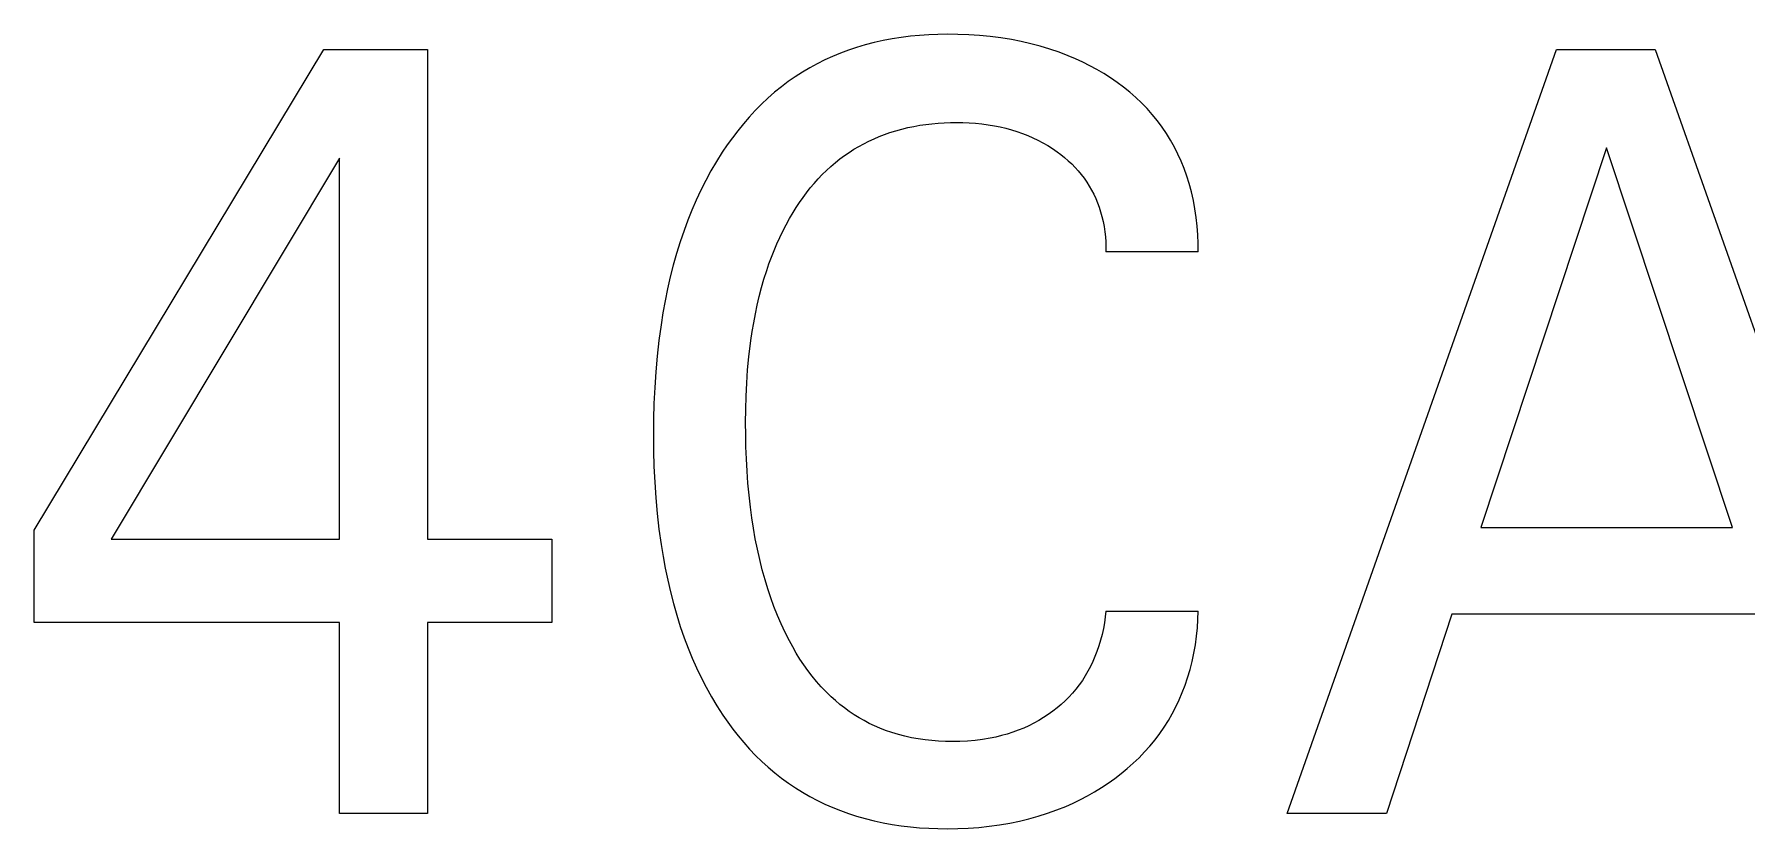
# Model space of a CAD drawing. Extents: x 10 to 622, y -523 to 292.
# Drawn here: x 285.536 to 286.308, y 101.965 to 102.323 of the extents above; entities that cross this region are included whole.
import ezdxf

# ---------------------------------------------------------------- set-up
doc = ezdxf.new("R2010")
doc.units = 0
doc.header["$LTSCALE"] = 5
doc.header["$MEASUREMENT"] = 0
doc.layers.get('0').update_dxf_attribs({"linetype": 'CONTINUOUS'})

msp = doc.modelspace()

# ---------------------------------------------------------------- linework, layer by layer
at = {"color": 7, "linetype": 'Continuous'}
for p, q in [((285.91486, 102.31894), (285.91085, 102.31791)), ((285.91891, 102.31984), (285.91486, 102.31894)), ((285.92298, 102.3206), (285.91891, 102.31984)), ((285.92708, 102.32123), (285.92298, 102.3206)), ((285.9312, 102.32173), (285.92708, 102.32123)), ((285.93534, 102.32212), (285.9312, 102.32173)), ((285.93948, 102.3224), (285.93534, 102.32212)), ((285.94363, 102.32257), (285.93948, 102.3224)), ((285.94778, 102.32264), (285.94363, 102.32257)), ((285.95265, 102.32259), (285.94778, 102.32264)), ((285.95751, 102.32241), (285.95265, 102.32259)), ((285.96236, 102.32209), (285.95751, 102.32241)), ((285.96719, 102.32162), (285.96236, 102.32209)), ((285.97201, 102.321), (285.96719, 102.32162)), ((285.97681, 102.32022), (285.97201, 102.321)), ((285.98115, 102.31938), (285.97681, 102.32022)), ((285.98547, 102.31839), (285.98115, 102.31938)), ((285.53636, 102.09918), (285.66686, 102.31581)), ((285.66686, 102.31581), (285.71365, 102.31581)), ((285.71365, 102.31581), (285.71365, 102.09527)), ((285.89262, 102.31108), (285.88919, 102.30936)), ((285.89611, 102.31268), (285.89262, 102.31108)), ((285.89965, 102.31416), (285.89611, 102.31268)), ((285.90324, 102.31551), (285.89965, 102.31416)), ((285.90687, 102.31673), (285.90324, 102.31551)), ((285.91085, 102.31791), (285.90687, 102.31673)), ((285.98976, 102.31727), (285.98547, 102.31839)), ((285.994, 102.31599), (285.98976, 102.31727)), ((285.99819, 102.31457), (285.994, 102.31599)), ((286.00233, 102.31299), (285.99819, 102.31457)), ((286.00564, 102.31159), (286.00233, 102.31299)), ((286.0089, 102.31008), (286.00564, 102.31159)), ((286.10094, 101.97159), (286.22241, 102.31581)), ((286.22241, 102.31581), (286.26689, 102.31581)), ((286.26689, 102.31581), (286.38836, 101.97159)), ((285.8793, 102.30349), (285.87616, 102.3013)), ((285.88253, 102.30557), (285.8793, 102.30349)), ((285.88582, 102.30752), (285.88253, 102.30557)), ((285.88919, 102.30936), (285.88582, 102.30752)), ((286.01211, 102.30847), (286.0089, 102.31008)), ((286.01527, 102.30674), (286.01211, 102.30847)), ((286.01837, 102.30491), (286.01527, 102.30674)), ((286.0214, 102.30297), (286.01837, 102.30491)), ((285.87, 102.29648), (285.867, 102.29385)), ((285.87309, 102.299), (285.87, 102.29648)), ((285.87616, 102.3013), (285.87309, 102.299)), ((286.02436, 102.30093), (286.0214, 102.30297)), ((286.02723, 102.29878), (286.02436, 102.30093)), ((286.03003, 102.29653), (286.02723, 102.29878)), ((286.03273, 102.29417), (286.03003, 102.29653)), ((285.86129, 102.28827), (285.85858, 102.28533)), ((285.86409, 102.29111), (285.86129, 102.28827)), ((285.867, 102.29385), (285.86409, 102.29111)), ((286.03534, 102.2917), (286.03273, 102.29417)), ((286.03784, 102.28914), (286.03534, 102.2917)), ((286.04023, 102.28647), (286.03784, 102.28914)), ((285.85596, 102.28231), (285.85344, 102.2792)), ((285.85858, 102.28533), (285.85596, 102.28231)), ((285.92729, 102.27994), (285.92998, 102.28059)), ((285.92998, 102.28059), (285.93269, 102.28115)), ((285.93269, 102.28115), (285.93542, 102.28162)), ((285.93542, 102.28162), (285.93816, 102.28202)), ((285.93816, 102.28202), (285.94091, 102.28234)), ((285.94091, 102.28234), (285.94367, 102.28258)), ((285.94367, 102.28258), (285.94644, 102.28275)), ((285.94644, 102.28275), (285.94921, 102.28284)), ((285.94921, 102.28284), (285.95198, 102.28287)), ((285.95198, 102.28287), (285.95484, 102.28283)), ((285.95484, 102.28283), (285.9577, 102.28272)), ((285.9577, 102.28272), (285.96055, 102.28252)), ((285.96055, 102.28252), (285.96339, 102.28224)), ((285.96339, 102.28224), (285.96622, 102.28187)), ((285.96622, 102.28187), (285.96904, 102.28141)), ((285.96904, 102.28141), (285.97162, 102.2809)), ((285.97162, 102.2809), (285.97418, 102.2803)), ((285.97418, 102.2803), (285.97671, 102.27962)), ((286.0425, 102.2837), (286.04023, 102.28647)), ((286.04464, 102.28084), (286.0425, 102.2837)), ((286.04662, 102.27792), (286.04464, 102.28084)), ((285.84869, 102.27277), (285.84645, 102.26946)), ((285.85102, 102.27602), (285.84869, 102.27277)), ((285.85344, 102.2792), (285.85102, 102.27602)), ((285.90796, 102.27212), (285.91021, 102.27335)), ((285.91021, 102.27335), (285.9125, 102.27451)), ((285.9125, 102.27451), (285.91482, 102.27559)), ((285.91482, 102.27559), (285.91718, 102.2766)), ((285.91718, 102.2766), (285.91956, 102.27752)), ((285.91956, 102.27752), (285.92198, 102.27837)), ((285.92198, 102.27837), (285.92462, 102.2792)), ((285.92462, 102.2792), (285.92729, 102.27994)), ((285.97671, 102.27962), (285.97922, 102.27884)), ((285.97922, 102.27884), (285.9817, 102.27798)), ((285.9817, 102.27798), (285.98415, 102.27702)), ((285.98415, 102.27702), (285.98645, 102.27601)), ((285.98645, 102.27601), (285.98871, 102.27492)), ((285.98871, 102.27492), (285.99093, 102.27374)), ((285.99093, 102.27374), (285.9931, 102.27248)), ((285.9931, 102.27248), (285.99522, 102.27113)), ((286.04847, 102.2749), (286.04662, 102.27792)), ((286.05018, 102.27181), (286.04847, 102.2749)), ((285.67399, 102.26677), (285.57098, 102.09527)), ((285.67399, 102.09527), (285.67399, 102.26677)), ((285.84382, 102.2653), (285.84134, 102.26106)), ((285.84645, 102.26946), (285.84382, 102.2653)), ((285.89538, 102.26313), (285.89743, 102.26487)), ((285.89743, 102.26487), (285.89943, 102.26646)), ((285.89943, 102.26646), (285.90149, 102.26798)), ((285.90149, 102.26798), (285.9036, 102.26943)), ((285.9036, 102.26943), (285.90576, 102.27081)), ((285.90576, 102.27081), (285.90796, 102.27212)), ((285.99522, 102.27113), (285.9973, 102.2697)), ((285.9973, 102.2697), (285.99902, 102.26841)), ((285.99902, 102.26841), (286.0007, 102.26707)), ((286.0007, 102.26707), (286.00233, 102.26566)), ((286.00233, 102.26566), (286.0039, 102.2642)), ((286.05177, 102.26865), (286.05018, 102.27181)), ((286.05322, 102.26541), (286.05177, 102.26865)), ((286.05455, 102.26212), (286.05322, 102.26541)), ((286.24486, 102.27141), (286.18821, 102.1004)), ((286.30172, 102.1004), (286.24486, 102.27141)), ((285.84134, 102.26106), (285.83899, 102.25675)), ((285.88783, 102.25546), (285.88962, 102.25747)), ((285.88962, 102.25747), (285.89148, 102.25942)), ((285.89148, 102.25942), (285.8934, 102.26131)), ((285.8934, 102.26131), (285.89538, 102.26313)), ((286.0039, 102.2642), (286.00542, 102.26268)), ((286.00542, 102.26268), (286.00686, 102.26109)), ((286.00686, 102.26109), (286.00824, 102.25945)), ((286.00824, 102.25945), (286.00953, 102.25775)), ((286.00953, 102.25775), (286.01072, 102.25602)), ((286.05574, 102.25878), (286.05455, 102.26212)), ((286.05681, 102.25539), (286.05574, 102.25878)), ((285.83677, 102.25237), (285.83469, 102.24793)), ((285.83899, 102.25675), (285.83677, 102.25237)), ((285.88281, 102.24912), (285.88442, 102.25128)), ((285.88442, 102.25128), (285.8861, 102.2534)), ((285.8861, 102.2534), (285.88783, 102.25546)), ((286.01072, 102.25602), (286.01184, 102.25424)), ((286.01184, 102.25424), (286.01287, 102.25242)), ((286.01287, 102.25242), (286.01383, 102.25055)), ((286.01383, 102.25055), (286.0147, 102.24864)), ((286.05784, 102.25161), (286.05681, 102.25539)), ((286.05872, 102.24779), (286.05784, 102.25161)), ((285.83274, 102.24342), (285.83091, 102.23887)), ((285.83469, 102.24793), (285.83274, 102.24342)), ((285.87671, 102.23962), (285.87834, 102.24238)), ((285.87834, 102.24238), (285.87977, 102.24466)), ((285.87977, 102.24466), (285.88126, 102.24691)), ((285.88126, 102.24691), (285.88281, 102.24912)), ((286.0147, 102.24864), (286.01551, 102.24669)), ((286.01551, 102.24669), (286.01623, 102.24471)), ((286.01623, 102.24471), (286.01688, 102.2427)), ((286.01688, 102.2427), (286.0175, 102.24048)), ((286.05945, 102.24394), (286.05872, 102.24779)), ((286.06002, 102.24007), (286.05945, 102.24394)), ((285.8292, 102.23427), (285.82744, 102.22909)), ((285.83091, 102.23887), (285.8292, 102.23427)), ((285.87231, 102.2311), (285.8737, 102.23398)), ((285.8737, 102.23398), (285.87517, 102.23682)), ((285.87517, 102.23682), (285.87671, 102.23962)), ((286.0175, 102.24048), (286.01803, 102.23823)), ((286.01803, 102.23823), (286.01847, 102.23597)), ((286.01847, 102.23597), (286.01882, 102.23369)), ((286.06045, 102.23619), (286.06002, 102.24007)), ((286.06074, 102.2323), (286.06045, 102.23619)), ((285.82744, 102.22909), (285.82582, 102.22387)), ((285.86976, 102.22524), (285.871, 102.22818)), ((285.871, 102.22818), (285.87231, 102.2311)), ((286.01882, 102.23369), (286.01908, 102.23141)), ((286.01908, 102.23141), (286.01925, 102.22912)), ((286.01925, 102.22912), (286.01933, 102.22684)), ((286.01933, 102.22684), (286.01932, 102.22457)), ((286.06087, 102.22843), (286.06074, 102.2323)), ((286.06087, 102.22457), (286.06087, 102.22843)), ((285.82434, 102.21861), (285.823, 102.2133)), ((285.82582, 102.22387), (285.82434, 102.21861)), ((285.86645, 102.21625), (285.86748, 102.21927)), ((285.86748, 102.21927), (285.86859, 102.22227)), ((285.86859, 102.22227), (285.86976, 102.22524)), ((286.06087, 102.22457), (286.01932, 102.22457)), ((285.823, 102.2133), (285.82178, 102.20797)), ((285.86412, 102.20849), (285.86523, 102.21239)), ((285.86523, 102.21239), (285.86645, 102.21625)), ((285.82178, 102.20797), (285.82069, 102.20261)), ((285.86217, 102.20064), (285.8631, 102.20458)), ((285.8631, 102.20458), (285.86412, 102.20849)), ((285.81971, 102.19722), (285.81885, 102.19182)), ((285.82069, 102.20261), (285.81971, 102.19722)), ((285.86058, 102.19269), (285.86133, 102.19667)), ((285.86133, 102.19667), (285.86217, 102.20064)), ((285.81885, 102.19182), (285.81788, 102.18476)), ((285.85932, 102.18469), (285.85991, 102.1887)), ((285.85991, 102.1887), (285.86058, 102.19269)), ((285.81788, 102.18476), (285.81709, 102.17768)), ((285.85842, 102.17733), (285.85932, 102.18469)), ((285.81709, 102.17768), (285.81645, 102.17059)), ((285.85787, 102.17143), (285.85842, 102.17733)), ((285.81645, 102.17059), (285.81598, 102.16348)), ((285.85717, 102.15959), (285.85746, 102.16551)), ((285.85746, 102.16551), (285.85787, 102.17143)), ((285.81598, 102.16348), (285.81565, 102.15636)), ((285.857, 102.15366), (285.85717, 102.15959)), ((285.81546, 102.14924), (285.8154, 102.14211)), ((285.81565, 102.15636), (285.81546, 102.14924)), ((285.85694, 102.14772), (285.857, 102.15366)), ((285.8154, 102.14211), (285.81546, 102.13503)), ((285.85697, 102.14226), (285.85694, 102.14772)), ((285.85709, 102.1368), (285.85697, 102.14226)), ((285.81546, 102.13503), (285.81565, 102.12796)), ((285.8573, 102.13134), (285.85709, 102.1368)), ((285.81565, 102.12796), (285.81599, 102.12089)), ((285.8576, 102.12589), (285.8573, 102.13134)), ((285.85801, 102.12045), (285.8576, 102.12589)), ((285.81599, 102.12089), (285.81646, 102.11383)), ((285.85851, 102.11501), (285.85801, 102.12045)), ((285.81646, 102.11383), (285.8171, 102.10679)), ((285.85913, 102.10958), (285.85851, 102.11501)), ((285.8171, 102.10679), (285.8179, 102.09976)), ((285.85976, 102.10485), (285.85913, 102.10958)), ((285.86049, 102.10012), (285.85976, 102.10485)), ((285.53636, 102.0577), (285.53636, 102.09918)), ((285.57098, 102.09527), (285.67399, 102.09527)), ((285.71365, 102.09527), (285.76966, 102.09527)), ((285.76966, 102.09527), (285.76966, 102.0577)), ((285.8179, 102.09976), (285.81887, 102.09275)), ((285.86131, 102.09541), (285.86049, 102.10012)), ((285.86224, 102.09072), (285.86131, 102.09541)), ((286.18821, 102.1004), (286.30172, 102.1004)), ((285.81887, 102.09275), (285.81974, 102.0874)), ((285.81974, 102.0874), (285.82073, 102.08207)), ((285.86328, 102.08605), (285.86224, 102.09072)), ((285.82073, 102.08207), (285.82183, 102.07675)), ((285.86443, 102.08142), (285.86328, 102.08605)), ((285.8657, 102.07681), (285.86443, 102.08142)), ((285.82183, 102.07675), (285.82305, 102.07147)), ((285.86694, 102.07278), (285.8657, 102.07681)), ((285.86827, 102.06877), (285.86694, 102.07278)), ((285.82305, 102.07147), (285.82441, 102.06622)), ((285.82441, 102.06622), (285.82589, 102.06101)), ((285.86972, 102.06481), (285.86827, 102.06877)), ((285.87127, 102.06088), (285.86972, 102.06481)), ((285.67399, 102.0577), (285.53636, 102.0577)), ((285.67399, 101.97159), (285.67399, 102.0577)), ((285.71365, 102.0577), (285.71365, 101.97159)), ((285.76966, 102.0577), (285.71365, 102.0577)), ((285.82589, 102.06101), (285.82752, 102.05584)), ((285.87295, 102.05701), (285.87127, 102.06088)), ((285.87474, 102.05318), (285.87295, 102.05701)), ((286.01864, 102.05755), (286.01816, 102.05492)), ((286.01903, 102.06019), (286.01864, 102.05755)), ((286.01932, 102.06283), (286.01903, 102.06019)), ((286.01932, 102.06283), (286.06087, 102.06283)), ((286.06053, 102.05524), (286.06077, 102.05904)), ((286.06077, 102.05904), (286.06087, 102.06283)), ((286.17521, 102.06136), (286.14583, 101.97159)), ((286.31451, 102.06136), (286.17521, 102.06136)), ((285.82752, 102.05584), (285.82929, 102.05071)), ((285.82929, 102.05071), (285.83101, 102.04616)), ((285.87666, 102.04941), (285.87474, 102.05318)), ((285.87818, 102.04664), (285.87666, 102.04941)), ((286.01691, 102.0497), (286.01614, 102.04713)), ((286.01758, 102.0523), (286.01691, 102.0497)), ((286.01816, 102.05492), (286.01758, 102.0523)), ((286.05964, 102.04767), (286.06016, 102.05145)), ((286.06016, 102.05145), (286.06053, 102.05524)), ((285.83101, 102.04616), (285.83284, 102.04166)), ((285.83284, 102.04166), (285.83481, 102.03721)), ((285.87977, 102.0439), (285.87818, 102.04664)), ((285.88144, 102.04121), (285.87977, 102.0439)), ((285.88318, 102.03858), (285.88144, 102.04121)), ((286.01439, 102.0423), (286.01343, 102.04005)), ((286.01527, 102.04458), (286.01439, 102.0423)), ((286.01614, 102.04713), (286.01527, 102.04458)), ((286.05817, 102.04015), (286.05898, 102.0439)), ((286.05898, 102.0439), (286.05964, 102.04767)), ((285.83481, 102.03721), (285.83691, 102.03282)), ((285.88501, 102.036), (285.88318, 102.03858)), ((285.88692, 102.03349), (285.88501, 102.036)), ((285.88892, 102.03104), (285.88692, 102.03349)), ((286.01001, 102.03358), (286.0087, 102.03153)), ((286.01124, 102.03569), (286.01001, 102.03358)), ((286.01238, 102.03785), (286.01124, 102.03569)), ((286.01343, 102.04005), (286.01238, 102.03785)), ((286.05613, 102.03277), (286.05722, 102.03644)), ((286.05722, 102.03644), (286.05817, 102.04015)), ((285.83691, 102.03282), (285.83913, 102.0285)), ((285.83913, 102.0285), (285.8415, 102.02424)), ((285.89101, 102.02868), (285.88892, 102.03104)), ((285.89318, 102.02639), (285.89101, 102.02868)), ((285.89545, 102.0242), (285.89318, 102.02639)), ((286.00427, 102.02581), (286.00263, 102.02405)), ((286.00582, 102.02764), (286.00427, 102.02581)), ((286.0073, 102.02954), (286.00582, 102.02764)), ((286.0087, 102.03153), (286.0073, 102.02954)), ((286.05236, 102.02287), (286.05374, 102.02612)), ((286.05374, 102.02612), (286.055, 102.02942)), ((286.055, 102.02942), (286.05613, 102.03277)), ((285.8415, 102.02424), (285.84401, 102.02007)), ((285.84401, 102.02007), (285.84666, 102.01599)), ((285.89741, 102.02245), (285.89545, 102.0242)), ((285.89943, 102.02076), (285.89741, 102.02245)), ((285.90151, 102.01915), (285.89943, 102.02076)), ((285.90365, 102.01761), (285.90151, 102.01915)), ((285.99541, 102.01769), (285.99335, 102.01621)), ((285.99731, 102.01917), (285.99541, 102.01769)), ((285.99915, 102.02073), (285.99731, 102.01917)), ((286.00092, 102.02235), (285.99915, 102.02073)), ((286.00263, 102.02405), (286.00092, 102.02235)), ((286.04924, 102.01656), (286.05086, 102.01968)), ((286.05086, 102.01968), (286.05236, 102.02287)), ((285.84666, 102.01599), (285.84889, 102.01278)), ((285.84889, 102.01278), (285.85122, 102.00963)), ((285.90584, 102.01614), (285.90365, 102.01761)), ((285.90808, 102.01476), (285.90584, 102.01614)), ((285.91036, 102.01345), (285.90808, 102.01476)), ((285.9127, 102.01223), (285.91036, 102.01345)), ((285.91507, 102.01109), (285.9127, 102.01223)), ((285.91748, 102.01004), (285.91507, 102.01109)), ((285.91993, 102.00908), (285.91748, 102.01004)), ((285.98226, 102.01011), (285.97982, 102.00911)), ((285.98457, 102.01115), (285.98226, 102.01011)), ((285.98683, 102.01229), (285.98457, 102.01115)), ((285.98906, 102.01351), (285.98683, 102.01229)), ((285.99123, 102.01482), (285.98906, 102.01351)), ((285.99335, 102.01621), (285.99123, 102.01482)), ((286.04361, 102.00764), (286.04561, 102.01053)), ((286.04561, 102.01053), (286.04749, 102.01351)), ((286.04749, 102.01351), (286.04924, 102.01656)), ((285.85122, 102.00963), (285.85364, 102.00656)), ((285.85364, 102.00656), (285.85615, 102.00356)), ((285.85615, 102.00356), (285.85876, 102.00065)), ((285.92283, 102.00807), (285.91993, 102.00908)), ((285.92577, 102.00718), (285.92283, 102.00807)), ((285.92874, 102.00641), (285.92577, 102.00718)), ((285.93174, 102.00576), (285.92874, 102.00641)), ((285.93477, 102.00522), (285.93174, 102.00576)), ((285.93781, 102.00478), (285.93477, 102.00522)), ((285.94087, 102.00445), (285.93781, 102.00478)), ((285.94394, 102.00422), (285.94087, 102.00445)), ((285.94702, 102.00408), (285.94394, 102.00422)), ((285.95009, 102.00403), (285.94702, 102.00408)), ((285.95353, 102.00409), (285.95009, 102.00403)), ((285.95696, 102.00426), (285.95353, 102.00409)), ((285.96037, 102.00456), (285.95696, 102.00426)), ((285.96377, 102.00498), (285.96037, 102.00456)), ((285.96715, 102.00555), (285.96377, 102.00498)), ((285.96973, 102.00608), (285.96715, 102.00555)), ((285.97229, 102.0067), (285.96973, 102.00608)), ((285.97483, 102.00742), (285.97229, 102.0067)), ((285.97734, 102.00822), (285.97483, 102.00742)), ((285.97982, 102.00911), (285.97734, 102.00822)), ((286.03916, 102.00201), (286.04145, 102.00478)), ((286.04145, 102.00478), (286.04361, 102.00764)), ((285.85876, 102.00065), (285.86146, 101.99782)), ((285.86146, 101.99782), (285.86425, 101.99509)), ((285.86425, 101.99509), (285.86714, 101.99246)), ((286.03165, 101.99429), (286.03426, 101.99677)), ((286.03426, 101.99677), (286.03676, 101.99934)), ((286.03676, 101.99934), (286.03916, 102.00201)), ((285.86714, 101.99246), (285.87012, 101.98994)), ((285.87012, 101.98994), (285.87319, 101.98753)), ((285.87319, 101.98753), (285.87626, 101.9853)), ((286.02034, 101.98533), (286.02331, 101.98744)), ((286.02331, 101.98744), (286.02617, 101.98963)), ((286.02617, 101.98963), (286.02895, 101.99191)), ((286.02895, 101.99191), (286.03165, 101.99429)), ((285.87626, 101.9853), (285.87941, 101.98318)), ((285.87941, 101.98318), (285.88263, 101.98118)), ((285.88263, 101.98118), (285.88593, 101.97929)), ((285.88593, 101.97929), (285.88929, 101.97752)), ((286.00781, 101.97791), (286.01103, 101.97961)), ((286.01103, 101.97961), (286.0142, 101.98141)), ((286.0142, 101.98141), (286.0173, 101.98332)), ((286.0173, 101.98332), (286.02034, 101.98533)), ((285.71365, 101.97159), (285.67399, 101.97159)), ((285.88929, 101.97752), (285.89271, 101.97587)), ((285.89271, 101.97587), (285.89619, 101.97434)), ((285.89619, 101.97434), (285.89972, 101.97292)), ((285.89972, 101.97292), (285.90329, 101.97162)), ((285.90329, 101.97162), (285.9069, 101.97045)), ((285.98883, 101.97038), (285.99301, 101.97171)), ((285.99301, 101.97171), (285.99714, 101.9732)), ((285.99714, 101.9732), (286.00121, 101.97484)), ((286.00121, 101.97484), (286.00454, 101.97632)), ((286.00454, 101.97632), (286.00781, 101.97791)), ((286.14583, 101.97159), (286.10094, 101.97159)), ((285.9069, 101.97045), (285.91088, 101.9693)), ((285.91088, 101.9693), (285.91489, 101.9683)), ((285.91489, 101.9683), (285.91894, 101.96743)), ((285.91894, 101.96743), (285.92301, 101.96669)), ((285.92301, 101.96669), (285.92711, 101.96608)), ((285.92711, 101.96608), (285.93123, 101.96559)), ((285.93123, 101.96559), (285.93536, 101.96522)), ((285.93536, 101.96522), (285.93949, 101.96496)), ((285.93949, 101.96496), (285.94364, 101.96481)), ((285.94364, 101.96481), (285.94778, 101.96476)), ((285.94778, 101.96476), (285.95252, 101.96482)), ((285.95252, 101.96482), (285.95726, 101.96502)), ((285.95726, 101.96502), (285.96198, 101.96536)), ((285.96198, 101.96536), (285.96669, 101.96584)), ((285.96669, 101.96584), (285.97137, 101.96648)), ((285.97137, 101.96648), (285.97604, 101.96728)), ((285.97604, 101.96728), (285.98033, 101.96817)), ((285.98033, 101.96817), (285.9846, 101.9692)), ((285.9846, 101.9692), (285.98883, 101.97038))]:
    msp.add_line(p, q, dxfattribs=at)

doc.saveas('drawing.dxf')
